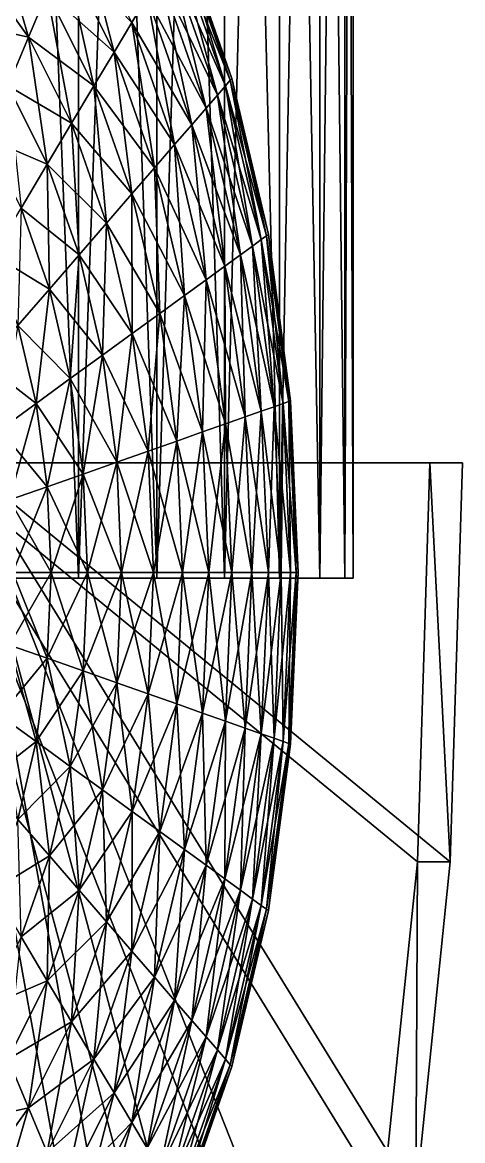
# Model space of a CAD drawing. Header units: metres. Extents: x -1.48 to 1.48, y -3.04 to 2.
# Drawn here: x 1.219 to 1.46, y -0.735 to -0.124 of the extents above; entities that cross this region are included whole.
import ezdxf

# ---------------------------------------------------------------- set-up
doc = ezdxf.new("R2010")
doc.units = ezdxf.units.M

msp = doc.modelspace()

# ---------------------------------------------------------------- linework, layer by layer
at = {"layer": 'Cylinder 2'}
for points in [[(1.20261, -0.428, 0.00091), (1.2026, 0.772, 0.00091), (1.25, 0.772, -0.02119)], [(1.25, -0.428, -0.54081), (1.20261, 0.772, -0.56291), (1.20261, -0.428, -0.56291)], [(1.25, -0.428, -0.54081), (1.25, 0.772, -0.54081), (1.20261, 0.772, -0.56291)], [(1.20261, -0.428, 0.00091), (1.25, 0.772, -0.02119), (1.25, -0.428, -0.02119)], [(1.29284, -0.428, -0.51081), (1.25, 0.772, -0.54081), (1.25, -0.428, -0.54081)], [(1.29284, -0.428, -0.51081), (1.29284, 0.772, -0.51081), (1.25, 0.772, -0.54081)], [(1.25, -0.428, -0.02119), (1.29283, 0.772, -0.05119), (1.29284, -0.428, -0.05119)], [(1.25, -0.428, -0.02119), (1.25, 0.772, -0.02119), (1.29283, 0.772, -0.05119)], [(1.29284, -0.428, -0.05119), (1.29283, 0.772, -0.05119), (1.32981, 0.772, -0.08816)], [(1.32981, -0.428, -0.47384), (1.29284, 0.772, -0.51081), (1.29284, -0.428, -0.51081)], [(1.32981, -0.428, -0.47384), (1.32981, 0.772, -0.47384), (1.29284, 0.772, -0.51081)], [(1.29284, -0.428, -0.05119), (1.32981, 0.772, -0.08816), (1.32981, -0.428, -0.08816)], [(1.35981, -0.428, -0.431), (1.32981, 0.772, -0.47384), (1.32981, -0.428, -0.47384)], [(1.35981, -0.428, -0.431), (1.35981, 0.772, -0.431), (1.32981, 0.772, -0.47384)], [(1.32981, -0.428, -0.08816), (1.35981, 0.772, -0.131), (1.35981, -0.428, -0.131)], [(1.32981, -0.428, -0.08816), (1.32981, 0.772, -0.08816), (1.35981, 0.772, -0.131)], [(1.38191, -0.428, -0.38361), (1.35981, 0.772, -0.431), (1.35981, -0.428, -0.431)], [(1.38191, -0.428, -0.38361), (1.38191, 0.772, -0.38361), (1.35981, 0.772, -0.431)], [(1.35981, -0.428, -0.131), (1.38191, 0.772, -0.17839), (1.38191, -0.428, -0.17839)], [(1.35981, -0.428, -0.131), (1.35981, 0.772, -0.131), (1.38191, 0.772, -0.17839)], [(1.39544, -0.428, -0.33309), (1.38191, 0.772, -0.38361), (1.38191, -0.428, -0.38361)], [(1.39544, -0.428, -0.33309), (1.39544, 0.772, -0.33309), (1.38191, 0.772, -0.38361)], [(1.38191, -0.428, -0.17839), (1.39544, 0.772, -0.22891), (1.39544, -0.428, -0.22891)], [(1.38191, -0.428, -0.17839), (1.38191, 0.772, -0.17839), (1.39544, 0.772, -0.22891)], [(1.4, -0.428, -0.281), (1.39544, 0.772, -0.33309), (1.39544, -0.428, -0.33309)], [(1.4, -0.428, -0.281), (1.4, 0.772, -0.281), (1.39544, 0.772, -0.33309)], [(1.39544, -0.428, -0.22891), (1.4, 0.772, -0.281), (1.4, -0.428, -0.281)], [(1.39544, -0.428, -0.22891), (1.39544, 0.772, -0.22891), (1.4, 0.772, -0.281)], [(1.1, -0.428, -0.281), (1.25, -0.428, -0.54081), (1.20261, -0.428, -0.56291)], [(1.1, -0.428, -0.281), (1.25, -0.428, -0.54081), (1.1, -0.428, -0.281)], [(1.1, -0.428, -0.281), (1.29284, -0.428, -0.51081), (1.25, -0.428, -0.54081)], [(1.1, -0.428, -0.281), (1.29284, -0.428, -0.51081), (1.1, -0.428, -0.281)], [(1.1, -0.428, -0.281), (1.32981, -0.428, -0.47384), (1.29284, -0.428, -0.51081)], [(1.1, -0.428, -0.281), (1.32981, -0.428, -0.47384), (1.1, -0.428, -0.281)], [(1.1, -0.428, -0.281), (1.35981, -0.428, -0.431), (1.32981, -0.428, -0.47384)], [(1.1, -0.428, -0.281), (1.35981, -0.428, -0.431), (1.1, -0.428, -0.281)], [(1.1, -0.428, -0.281), (1.38191, -0.428, -0.38361), (1.35981, -0.428, -0.431)], [(1.1, -0.428, -0.281), (1.38191, -0.428, -0.38361), (1.1, -0.428, -0.281)], [(1.1, -0.428, -0.281), (1.39544, -0.428, -0.33309), (1.38191, -0.428, -0.38361)], [(1.1, -0.428, -0.281), (1.39544, -0.428, -0.33309), (1.1, -0.428, -0.281)], [(1.1, -0.428, -0.281), (1.4, -0.428, -0.281), (1.39544, -0.428, -0.33309)], [(1.1, -0.428, -0.281), (1.4, -0.428, -0.281), (1.1, -0.428, -0.281)], [(1.1, -0.428, -0.281), (1.39544, -0.428, -0.22891), (1.4, -0.428, -0.281)], [(1.1, -0.428, -0.281), (1.39544, -0.428, -0.22891), (1.1, -0.428, -0.281)], [(1.1, -0.428, -0.281), (1.38191, -0.428, -0.17839), (1.39544, -0.428, -0.22891)], [(1.1, -0.428, -0.281), (1.38191, -0.428, -0.17839), (1.1, -0.428, -0.281)], [(1.1, -0.428, -0.281), (1.35981, -0.428, -0.131), (1.38191, -0.428, -0.17839)], [(1.1, -0.428, -0.281), (1.35981, -0.428, -0.131), (1.1, -0.428, -0.281)], [(1.1, -0.428, -0.281), (1.32981, -0.428, -0.08816), (1.35981, -0.428, -0.131)], [(1.1, -0.428, -0.281), (1.32981, -0.428, -0.08816), (1.1, -0.428, -0.281)], [(1.1, -0.428, -0.281), (1.29284, -0.428, -0.05119), (1.32981, -0.428, -0.08816)], [(1.1, -0.428, -0.281), (1.29284, -0.428, -0.05119), (1.1, -0.428, -0.281)], [(1.1, -0.428, -0.281), (1.25, -0.428, -0.02119), (1.29284, -0.428, -0.05119)], [(1.1, -0.428, -0.281), (1.25, -0.428, -0.02119), (1.1, -0.428, -0.281)], [(1.1, -0.428, -0.281), (1.20261, -0.428, 0.00091), (1.25, -0.428, -0.02119)], [(1.25, -0.428, -0.54081), (1.20261, -0.428, -0.56291), (1.20261, -0.428, -0.56291)], [(1.25, -0.428, -0.54081), (1.25, -0.428, -0.54081), (1.20261, -0.428, -0.56291)], [(1.20261, -0.428, 0.00091), (1.25, -0.428, -0.02119), (1.25, -0.428, -0.02119)], [(1.20261, -0.428, 0.00091), (1.20261, -0.428, 0.00091), (1.25, -0.428, -0.02119)], [(1.29284, -0.428, -0.51081), (1.25, -0.428, -0.54081), (1.25, -0.428, -0.54081)], [(1.29284, -0.428, -0.51081), (1.29284, -0.428, -0.51081), (1.25, -0.428, -0.54081)], [(1.25, -0.428, -0.02119), (1.29284, -0.428, -0.05119), (1.29284, -0.428, -0.05119)], [(1.25, -0.428, -0.02119), (1.25, -0.428, -0.02119), (1.29284, -0.428, -0.05119)], [(1.32981, -0.428, -0.47384), (1.29284, -0.428, -0.51081), (1.29284, -0.428, -0.51081)], [(1.32981, -0.428, -0.47384), (1.32981, -0.428, -0.47384), (1.29284, -0.428, -0.51081)], [(1.29284, -0.428, -0.05119), (1.32981, -0.428, -0.08816), (1.32981, -0.428, -0.08816)], [(1.29284, -0.428, -0.05119), (1.29284, -0.428, -0.05119), (1.32981, -0.428, -0.08816)], [(1.35981, -0.428, -0.431), (1.32981, -0.428, -0.47384), (1.32981, -0.428, -0.47384)], [(1.35981, -0.428, -0.431), (1.35981, -0.428, -0.431), (1.32981, -0.428, -0.47384)], [(1.32981, -0.428, -0.08816), (1.35981, -0.428, -0.131), (1.35981, -0.428, -0.131)], [(1.32981, -0.428, -0.08816), (1.32981, -0.428, -0.08816), (1.35981, -0.428, -0.131)], [(1.38191, -0.428, -0.38361), (1.35981, -0.428, -0.431), (1.35981, -0.428, -0.431)], [(1.38191, -0.428, -0.38361), (1.38191, -0.428, -0.38361), (1.35981, -0.428, -0.431)], [(1.35981, -0.428, -0.131), (1.38191, -0.428, -0.17839), (1.38191, -0.428, -0.17839)], [(1.35981, -0.428, -0.131), (1.35981, -0.428, -0.131), (1.38191, -0.428, -0.17839)], [(1.39544, -0.428, -0.33309), (1.38191, -0.428, -0.38361), (1.38191, -0.428, -0.38361)], [(1.39544, -0.428, -0.33309), (1.39544, -0.428, -0.33309), (1.38191, -0.428, -0.38361)], [(1.38191, -0.428, -0.17839), (1.39544, -0.428, -0.22891), (1.39544, -0.428, -0.22891)], [(1.38191, -0.428, -0.17839), (1.38191, -0.428, -0.17839), (1.39544, -0.428, -0.22891)], [(1.4, -0.428, -0.281), (1.39544, -0.428, -0.33309), (1.39544, -0.428, -0.33309)], [(1.4, -0.428, -0.281), (1.4, -0.428, -0.281), (1.39544, -0.428, -0.33309)], [(1.39544, -0.428, -0.22891), (1.4, -0.428, -0.281), (1.4, -0.428, -0.281)], [(1.39544, -0.428, -0.22891), (1.39544, -0.428, -0.22891), (1.4, -0.428, -0.281)]]:
    msp.add_3dface(points, dxfattribs=at)
at = {"layer": 'Prism 20'}
for points in [[(1.45987, -0.365, -0.09431), (1.16907, -0.365, -0.22063), (1.18707, -0.365, -0.25181)], [(1.45987, -0.365, -0.09431), (1.44187, -0.365, -0.06313), (1.16907, -0.365, -0.22063)], [(1.41629, -0.76648, -0.07789), (1.38752, -0.91845, -0.09451), (1.16907, -0.365, -0.22063)], [(1.35093, -1.04187, -0.11563), (1.16907, -0.365, -0.22063), (1.38752, -0.91845, -0.09451)], [(1.44187, -0.365, -0.06313), (1.43512, -0.583, -0.06702), (1.16907, -0.365, -0.22063)], [(1.41629, -0.76648, -0.07789), (1.16907, -0.365, -0.22063), (1.43512, -0.583, -0.06702)], [(1.16907, -0.365, -0.22063), (1.35093, -1.04187, -0.11563), (1.30866, -1.13975, -0.14003)], [(1.16907, -1.31, -0.22063), (1.16907, -0.365, -0.22063), (1.30866, -1.13975, -0.14003)], [(1.18707, -0.365, -0.25181), (1.32666, -1.13975, -0.17121), (1.36893, -1.04187, -0.14681)], [(1.18707, -0.365, -0.25181), (1.18707, -1.31, -0.25181), (1.32666, -1.13975, -0.17121)], [(1.43429, -0.76648, -0.10907), (1.18707, -0.365, -0.25181), (1.40552, -0.91845, -0.12568)], [(1.36893, -1.04187, -0.14681), (1.40552, -0.91845, -0.12568), (1.18707, -0.365, -0.25181)], [(1.43429, -0.76648, -0.10907), (1.45312, -0.583, -0.0982), (1.18707, -0.365, -0.25181)], [(1.45987, -0.365, -0.09431), (1.18707, -0.365, -0.25181), (1.45312, -0.583, -0.0982)], [(1.45312, -0.583, -0.0982), (1.43512, -0.583, -0.06702), (1.44187, -0.365, -0.06313)], [(1.45312, -0.583, -0.0982), (1.44187, -0.365, -0.06313), (1.45987, -0.365, -0.09431)], [(1.43429, -0.76648, -0.10907), (1.41629, -0.76648, -0.07789), (1.43512, -0.583, -0.06702)], [(1.43429, -0.76648, -0.10907), (1.43512, -0.583, -0.06702), (1.45312, -0.583, -0.0982)]]:
    msp.add_3dface(points, dxfattribs=at)
at = {"layer": 'Sphere 1'}
for points in [[(1.20342, -0.06676, -0.45455), (1.19546, -0.09432, -0.47192), (1.22272, -0.13249, -0.47192)], [(1.20342, -0.06676, -0.45455), (1.22272, -0.13249, -0.47192), (1.23295, -0.10811, -0.45455)], [(1.2503, -0.06676, -0.416), (1.24217, -0.08615, -0.43587), (1.26943, -0.14067, -0.43587)], [(1.2503, -0.06676, -0.416), (1.26943, -0.14067, -0.43587), (1.27912, -0.1244, -0.416)], [(1.30369, -0.08317, -0.23412), (1.30604, -0.07921, -0.25747), (1.33294, -0.15603, -0.25747)], [(1.30604, -0.07921, -0.30453), (1.30369, -0.08317, -0.32789), (1.33027, -0.1591, -0.32789)], [(1.30604, -0.07921, -0.25747), (1.30683, -0.07789, -0.281), (1.33383, -0.155, -0.281)], [(1.30683, -0.07789, -0.281), (1.30604, -0.07921, -0.30453), (1.33294, -0.15603, -0.30453)], [(1.30604, -0.07921, -0.25747), (1.33383, -0.155, -0.281), (1.33294, -0.15603, -0.25747)], [(1.30604, -0.07921, -0.30453), (1.33027, -0.1591, -0.32789), (1.33294, -0.15603, -0.30453)], [(1.30683, -0.07789, -0.281), (1.33294, -0.15603, -0.30453), (1.33383, -0.155, -0.281)], [(1.29978, -0.08972, -0.21112), (1.30369, -0.08317, -0.23412), (1.33027, -0.1591, -0.23412)], [(1.30369, -0.08317, -0.32789), (1.29978, -0.08972, -0.35088), (1.32586, -0.1642, -0.35088)], [(1.30369, -0.08317, -0.23412), (1.33294, -0.15603, -0.25747), (1.33027, -0.1591, -0.23412)], [(1.30369, -0.08317, -0.32789), (1.32586, -0.1642, -0.35088), (1.33027, -0.1591, -0.32789)], [(1.23295, -0.10811, -0.10745), (1.24217, -0.08615, -0.12613), (1.26943, -0.14067, -0.12613)], [(1.24217, -0.08615, -0.43587), (1.23295, -0.10811, -0.45455), (1.25844, -0.1591, -0.45455)], [(1.24217, -0.08615, -0.12613), (1.27912, -0.1244, -0.146), (1.26943, -0.14067, -0.12613)], [(1.24217, -0.08615, -0.43587), (1.25844, -0.1591, -0.45455), (1.26943, -0.14067, -0.43587)], [(1.29436, -0.09883, -0.18865), (1.29978, -0.08972, -0.21112), (1.32586, -0.1642, -0.21112)], [(1.29978, -0.08972, -0.35088), (1.29436, -0.09883, -0.37335), (1.31972, -0.17128, -0.37335)], [(1.29978, -0.08972, -0.21112), (1.33027, -0.1591, -0.23412), (1.32586, -0.1642, -0.21112)], [(1.29978, -0.08972, -0.35088), (1.31972, -0.17128, -0.37335), (1.32586, -0.1642, -0.35088)], [(1.18678, -0.1244, -0.07417), (1.19546, -0.09432, -0.09008), (1.22272, -0.13249, -0.09008)], [(1.19546, -0.09432, -0.09008), (1.23295, -0.10811, -0.10745), (1.22272, -0.13249, -0.09008)], [(1.19546, -0.09432, -0.47192), (1.21156, -0.1591, -0.48783), (1.22272, -0.13249, -0.47192)], [(1.28745, -0.11041, -0.16689), (1.29436, -0.09883, -0.18865), (1.31972, -0.17128, -0.18865)], [(1.29436, -0.09883, -0.37335), (1.28745, -0.11041, -0.39511), (1.31192, -0.1803, -0.39511)], [(1.29436, -0.09883, -0.18865), (1.32586, -0.1642, -0.21112), (1.31972, -0.17128, -0.18865)], [(1.29436, -0.09883, -0.37335), (1.31192, -0.1803, -0.39511), (1.31972, -0.17128, -0.37335)], [(1.22272, -0.13249, -0.09008), (1.23295, -0.10811, -0.10745), (1.25844, -0.1591, -0.10745)], [(1.23295, -0.10811, -0.45455), (1.22272, -0.13249, -0.47192), (1.24625, -0.17956, -0.47192)], [(1.23295, -0.10811, -0.10745), (1.26943, -0.14067, -0.12613), (1.25844, -0.1591, -0.10745)], [(1.23295, -0.10811, -0.45455), (1.24625, -0.17956, -0.47192), (1.25844, -0.1591, -0.45455)], [(1.27912, -0.1244, -0.146), (1.28745, -0.11041, -0.16689), (1.31192, -0.1803, -0.16689)], [(1.28745, -0.11041, -0.39511), (1.27912, -0.1244, -0.416), (1.3025, -0.19117, -0.416)], [(1.28745, -0.11041, -0.16689), (1.31972, -0.17128, -0.18865), (1.31192, -0.1803, -0.16689)], [(1.28745, -0.11041, -0.39511), (1.3025, -0.19117, -0.416), (1.31192, -0.1803, -0.39511)], [(1.18678, -0.1244, -0.07417), (1.22272, -0.13249, -0.09008), (1.21156, -0.1591, -0.07417)], [(1.26943, -0.14067, -0.12613), (1.27912, -0.1244, -0.146), (1.3025, -0.19117, -0.146)], [(1.27912, -0.1244, -0.416), (1.26943, -0.14067, -0.43587), (1.29154, -0.20383, -0.43587)], [(1.27912, -0.1244, -0.146), (1.31192, -0.1803, -0.16689), (1.3025, -0.19117, -0.146)], [(1.27912, -0.1244, -0.416), (1.29154, -0.20383, -0.43587), (1.3025, -0.19117, -0.416)], [(1.21156, -0.1591, -0.07417), (1.22272, -0.13249, -0.09008), (1.24625, -0.17956, -0.09008)], [(1.22272, -0.13249, -0.47192), (1.21156, -0.1591, -0.48783), (1.23295, -0.20188, -0.48783)], [(1.22272, -0.13249, -0.09008), (1.25844, -0.1591, -0.10745), (1.24625, -0.17956, -0.09008)], [(1.22272, -0.13249, -0.47192), (1.23295, -0.20188, -0.48783), (1.24625, -0.17956, -0.47192)], [(1.25844, -0.1591, -0.10745), (1.26943, -0.14067, -0.12613), (1.29154, -0.20383, -0.12613)], [(1.26943, -0.14067, -0.43587), (1.25844, -0.1591, -0.45455), (1.27912, -0.21817, -0.45455)], [(1.26943, -0.14067, -0.12613), (1.3025, -0.19117, -0.146), (1.29154, -0.20383, -0.12613)], [(1.26943, -0.14067, -0.43587), (1.27912, -0.21817, -0.45455), (1.29154, -0.20383, -0.43587)], [(1.33027, -0.1591, -0.23412), (1.33294, -0.15603, -0.25747), (1.35275, -0.24101, -0.25747)], [(1.33294, -0.15603, -0.30453), (1.33027, -0.1591, -0.32789), (1.34986, -0.24311, -0.32789)], [(1.33294, -0.15603, -0.25747), (1.33383, -0.155, -0.281), (1.35372, -0.24031, -0.281)], [(1.33383, -0.155, -0.281), (1.33294, -0.15603, -0.30453), (1.35275, -0.24101, -0.30453)], [(1.33294, -0.15603, -0.25747), (1.35372, -0.24031, -0.281), (1.35275, -0.24101, -0.25747)], [(1.33294, -0.15603, -0.30453), (1.34986, -0.24311, -0.32789), (1.35275, -0.24101, -0.30453)], [(1.33383, -0.155, -0.281), (1.35275, -0.24101, -0.30453), (1.35372, -0.24031, -0.281)], [(1.19955, -0.18773, -0.05983), (1.21156, -0.1591, -0.07417), (1.23295, -0.20188, -0.07417)], [(1.21156, -0.1591, -0.07417), (1.24625, -0.17956, -0.09008), (1.23295, -0.20188, -0.07417)], [(1.21156, -0.1591, -0.48783), (1.21863, -0.22591, -0.50217), (1.23295, -0.20188, -0.48783)], [(1.24625, -0.17956, -0.09008), (1.25844, -0.1591, -0.10745), (1.27912, -0.21817, -0.10745)], [(1.25844, -0.1591, -0.45455), (1.24625, -0.17956, -0.47192), (1.26534, -0.23408, -0.47192)], [(1.25844, -0.1591, -0.10745), (1.29154, -0.20383, -0.12613), (1.27912, -0.21817, -0.10745)], [(1.25844, -0.1591, -0.45455), (1.26534, -0.23408, -0.47192), (1.27912, -0.21817, -0.45455)], [(1.31972, -0.17128, -0.18865), (1.32586, -0.1642, -0.21112), (1.34507, -0.2466, -0.21112)], [(1.32586, -0.1642, -0.35088), (1.31972, -0.17128, -0.37335), (1.33842, -0.25145, -0.37335)], [(1.32586, -0.1642, -0.21112), (1.33027, -0.1591, -0.23412), (1.34986, -0.24311, -0.23412)], [(1.33027, -0.1591, -0.32789), (1.32586, -0.1642, -0.35088), (1.34507, -0.2466, -0.35088)], [(1.32586, -0.1642, -0.21112), (1.34986, -0.24311, -0.23412), (1.34507, -0.2466, -0.21112)], [(1.32586, -0.1642, -0.35088), (1.33842, -0.25145, -0.37335), (1.34507, -0.2466, -0.35088)], [(1.33027, -0.1591, -0.23412), (1.35275, -0.24101, -0.25747), (1.34986, -0.24311, -0.23412)], [(1.33027, -0.1591, -0.32789), (1.34507, -0.2466, -0.35088), (1.34986, -0.24311, -0.32789)], [(1.31192, -0.1803, -0.16689), (1.31972, -0.17128, -0.18865), (1.33842, -0.25145, -0.18865)], [(1.31972, -0.17128, -0.37335), (1.31192, -0.1803, -0.39511), (1.32995, -0.25761, -0.39511)], [(1.31972, -0.17128, -0.18865), (1.34507, -0.2466, -0.21112), (1.33842, -0.25145, -0.18865)], [(1.31972, -0.17128, -0.37335), (1.32995, -0.25761, -0.39511), (1.33842, -0.25145, -0.37335)], [(1.23295, -0.20188, -0.07417), (1.24625, -0.17956, -0.09008), (1.26534, -0.23408, -0.09008)], [(1.24625, -0.17956, -0.47192), (1.23295, -0.20188, -0.48783), (1.2503, -0.25145, -0.48783)], [(1.24625, -0.17956, -0.09008), (1.27912, -0.21817, -0.10745), (1.26534, -0.23408, -0.09008)], [(1.24625, -0.17956, -0.47192), (1.2503, -0.25145, -0.48783), (1.26534, -0.23408, -0.47192)], [(1.3025, -0.19117, -0.146), (1.31192, -0.1803, -0.16689), (1.32995, -0.25761, -0.16689)], [(1.31192, -0.1803, -0.39511), (1.3025, -0.19117, -0.416), (1.31972, -0.26505, -0.416)], [(1.31192, -0.1803, -0.16689), (1.33842, -0.25145, -0.18865), (1.32995, -0.25761, -0.16689)], [(1.31192, -0.1803, -0.39511), (1.31972, -0.26505, -0.416), (1.32995, -0.25761, -0.39511)], [(1.19955, -0.18773, -0.05983), (1.23295, -0.20188, -0.07417), (1.21863, -0.22591, -0.05983)], [(1.29154, -0.20383, -0.12613), (1.3025, -0.19117, -0.146), (1.31972, -0.26505, -0.146)], [(1.3025, -0.19117, -0.416), (1.29154, -0.20383, -0.43587), (1.30783, -0.27371, -0.43587)], [(1.3025, -0.19117, -0.146), (1.32995, -0.25761, -0.16689), (1.31972, -0.26505, -0.146)], [(1.3025, -0.19117, -0.416), (1.30783, -0.27371, -0.43587), (1.31972, -0.26505, -0.416)], [(1.21863, -0.22591, -0.05983), (1.23295, -0.20188, -0.07417), (1.2503, -0.25145, -0.07417)], [(1.23295, -0.20188, -0.48783), (1.21863, -0.22591, -0.50217), (1.23412, -0.27013, -0.50217)], [(1.23295, -0.20188, -0.07417), (1.26534, -0.23408, -0.09008), (1.2503, -0.25145, -0.07417)], [(1.23295, -0.20188, -0.48783), (1.23412, -0.27013, -0.50217), (1.2503, -0.25145, -0.48783)], [(1.27912, -0.21817, -0.10745), (1.29154, -0.20383, -0.12613), (1.30783, -0.27371, -0.12613)], [(1.29154, -0.20383, -0.43587), (1.27912, -0.21817, -0.45455), (1.29436, -0.28352, -0.45455)], [(1.29154, -0.20383, -0.12613), (1.31972, -0.26505, -0.146), (1.30783, -0.27371, -0.12613)], [(1.29154, -0.20383, -0.43587), (1.29436, -0.28352, -0.45455), (1.30783, -0.27371, -0.43587)], [(1.26534, -0.23408, -0.09008), (1.27912, -0.21817, -0.10745), (1.29436, -0.28352, -0.10745)], [(1.27912, -0.21817, -0.45455), (1.26534, -0.23408, -0.47192), (1.2794, -0.2944, -0.47192)], [(1.27912, -0.21817, -0.10745), (1.30783, -0.27371, -0.12613), (1.29436, -0.28352, -0.10745)], [(1.27912, -0.21817, -0.45455), (1.2794, -0.2944, -0.47192), (1.29436, -0.28352, -0.45455)], [(1.20342, -0.25145, -0.04717), (1.21863, -0.22591, -0.05983), (1.23412, -0.27013, -0.05983)], [(1.21863, -0.22591, -0.50217), (1.21691, -0.29, -0.51483), (1.23412, -0.27013, -0.50217)], [(1.21863, -0.22591, -0.05983), (1.2503, -0.25145, -0.07417), (1.23412, -0.27013, -0.05983)], [(1.2503, -0.25145, -0.07417), (1.26534, -0.23408, -0.09008), (1.2794, -0.2944, -0.09008)], [(1.26534, -0.23408, -0.47192), (1.2503, -0.25145, -0.48783), (1.26309, -0.30628, -0.48783)], [(1.26534, -0.23408, -0.47192), (1.26309, -0.30628, -0.48783), (1.2794, -0.2944, -0.47192)], [(1.26534, -0.23408, -0.09008), (1.29436, -0.28352, -0.10745), (1.2794, -0.2944, -0.09008)], [(1.34507, -0.2466, -0.21112), (1.34986, -0.24311, -0.23412), (1.36186, -0.33265, -0.23412)], [(1.34986, -0.24311, -0.32789), (1.34507, -0.2466, -0.35088), (1.35684, -0.33442, -0.35088)], [(1.34986, -0.24311, -0.23412), (1.35275, -0.24101, -0.25747), (1.36489, -0.33159, -0.25747)], [(1.35275, -0.24101, -0.30453), (1.34986, -0.24311, -0.32789), (1.36186, -0.33265, -0.32789)], [(1.34986, -0.24311, -0.23412), (1.36489, -0.33159, -0.25747), (1.36186, -0.33265, -0.23412)], [(1.34986, -0.24311, -0.32789), (1.35684, -0.33442, -0.35088), (1.36186, -0.33265, -0.32789)], [(1.35275, -0.24101, -0.25747), (1.35372, -0.24031, -0.281), (1.3659, -0.33123, -0.281)], [(1.35372, -0.24031, -0.281), (1.35275, -0.24101, -0.30453), (1.36489, -0.33159, -0.30453)], [(1.35275, -0.24101, -0.25747), (1.3659, -0.33123, -0.281), (1.36489, -0.33159, -0.25747)], [(1.35275, -0.24101, -0.30453), (1.36186, -0.33265, -0.32789), (1.36489, -0.33159, -0.30453)], [(1.35372, -0.24031, -0.281), (1.36489, -0.33159, -0.30453), (1.3659, -0.33123, -0.281)], [(1.33842, -0.25145, -0.18865), (1.34507, -0.2466, -0.21112), (1.35684, -0.33442, -0.21112)], [(1.34507, -0.2466, -0.35088), (1.33842, -0.25145, -0.37335), (1.34986, -0.33688, -0.37335)], [(1.34507, -0.2466, -0.21112), (1.36186, -0.33265, -0.23412), (1.35684, -0.33442, -0.21112)], [(1.34507, -0.2466, -0.35088), (1.34986, -0.33688, -0.37335), (1.35684, -0.33442, -0.35088)], [(1.20342, -0.25145, -0.04717), (1.23412, -0.27013, -0.05983), (1.21691, -0.29, -0.04717)], [(1.23412, -0.27013, -0.05983), (1.2503, -0.25145, -0.07417), (1.26309, -0.30628, -0.07417)], [(1.2503, -0.25145, -0.48783), (1.23412, -0.27013, -0.50217), (1.24553, -0.31906, -0.50217)], [(1.2503, -0.25145, -0.48783), (1.24553, -0.31906, -0.50217), (1.26309, -0.30628, -0.48783)], [(1.2503, -0.25145, -0.07417), (1.2794, -0.2944, -0.09008), (1.26309, -0.30628, -0.07417)], [(1.32995, -0.25761, -0.16689), (1.33842, -0.25145, -0.18865), (1.34986, -0.33688, -0.18865)], [(1.33842, -0.25145, -0.37335), (1.32995, -0.25761, -0.39511), (1.34098, -0.34001, -0.39511)], [(1.33842, -0.25145, -0.18865), (1.35684, -0.33442, -0.21112), (1.34986, -0.33688, -0.18865)], [(1.33842, -0.25145, -0.37335), (1.34098, -0.34001, -0.39511), (1.34986, -0.33688, -0.37335)], [(1.31972, -0.26505, -0.146), (1.32995, -0.25761, -0.16689), (1.34099, -0.34001, -0.16689)], [(1.32995, -0.25761, -0.39511), (1.31972, -0.26505, -0.416), (1.33027, -0.34379, -0.416)], [(1.32995, -0.25761, -0.16689), (1.34986, -0.33688, -0.18865), (1.34099, -0.34001, -0.16689)], [(1.32995, -0.25761, -0.39511), (1.33027, -0.34379, -0.416), (1.34098, -0.34001, -0.39511)], [(1.30783, -0.27371, -0.12613), (1.31972, -0.26505, -0.146), (1.33027, -0.34379, -0.146)], [(1.31972, -0.26505, -0.416), (1.30783, -0.27371, -0.43587), (1.31781, -0.34819, -0.43587)], [(1.31972, -0.26505, -0.416), (1.31781, -0.34819, -0.43587), (1.33027, -0.34379, -0.416)], [(1.31972, -0.26505, -0.146), (1.34099, -0.34001, -0.16689), (1.33027, -0.34379, -0.146)], [(1.21691, -0.29, -0.04717), (1.23412, -0.27013, -0.05983), (1.24553, -0.31906, -0.05983)], [(1.23412, -0.27013, -0.50217), (1.21691, -0.29, -0.51483), (1.22686, -0.33265, -0.51483)], [(1.23412, -0.27013, -0.50217), (1.22686, -0.33265, -0.51483), (1.24553, -0.31906, -0.50217)], [(1.23412, -0.27013, -0.05983), (1.26309, -0.30628, -0.07417), (1.24553, -0.31906, -0.05983)], [(1.29436, -0.28352, -0.10745), (1.30783, -0.27371, -0.12613), (1.31781, -0.34819, -0.12613)], [(1.30783, -0.27371, -0.43587), (1.29436, -0.28352, -0.45455), (1.30369, -0.35317, -0.45455)], [(1.30783, -0.27371, -0.43587), (1.30369, -0.35317, -0.45455), (1.31781, -0.34819, -0.43587)], [(1.30783, -0.27371, -0.12613), (1.33027, -0.34379, -0.146), (1.31781, -0.34819, -0.12613)], [(1.2794, -0.2944, -0.09008), (1.29436, -0.28352, -0.10745), (1.30369, -0.35317, -0.10745)], [(1.29436, -0.28352, -0.45455), (1.2794, -0.2944, -0.47192), (1.28802, -0.35869, -0.47192)], [(1.29436, -0.28352, -0.45455), (1.28802, -0.35869, -0.47192), (1.30369, -0.35317, -0.45455)], [(1.29436, -0.28352, -0.10745), (1.31781, -0.34819, -0.12613), (1.30369, -0.35317, -0.10745)], [(1.19882, -0.31089, -0.0363), (1.21691, -0.29, -0.04717), (1.22686, -0.33265, -0.04717)], [(1.21691, -0.29, -0.51483), (1.20722, -0.34695, -0.5257), (1.22686, -0.33265, -0.51483)], [(1.21691, -0.29, -0.04717), (1.24553, -0.31906, -0.05983), (1.22686, -0.33265, -0.04717)], [(1.26309, -0.30628, -0.07417), (1.2794, -0.2944, -0.09008), (1.28802, -0.35869, -0.09008)], [(1.2794, -0.2944, -0.47192), (1.26309, -0.30628, -0.48783), (1.27092, -0.36472, -0.48783)], [(1.2794, -0.2944, -0.47192), (1.27092, -0.36472, -0.48783), (1.28802, -0.35869, -0.47192)], [(1.2794, -0.2944, -0.09008), (1.30369, -0.35317, -0.10745), (1.28802, -0.35869, -0.09008)], [(1.19882, -0.31089, -0.0363), (1.22686, -0.33265, -0.04717), (1.20723, -0.34695, -0.0363)], [(1.24553, -0.31906, -0.05983), (1.26309, -0.30628, -0.07417), (1.27092, -0.36472, -0.07417)], [(1.26309, -0.30628, -0.48783), (1.24553, -0.31906, -0.50217), (1.25251, -0.37121, -0.50217)], [(1.26309, -0.30628, -0.48783), (1.25251, -0.37121, -0.50217), (1.27092, -0.36472, -0.48783)], [(1.26309, -0.30628, -0.07417), (1.28802, -0.35869, -0.09008), (1.27092, -0.36472, -0.07417)], [(1.22686, -0.33265, -0.04717), (1.24553, -0.31906, -0.05983), (1.25251, -0.37121, -0.05983)], [(1.24553, -0.31906, -0.50217), (1.22686, -0.33265, -0.51483), (1.23295, -0.37811, -0.51483)], [(1.24553, -0.31906, -0.50217), (1.23295, -0.37811, -0.51483), (1.25251, -0.37121, -0.50217)], [(1.24553, -0.31906, -0.05983), (1.27092, -0.36472, -0.07417), (1.25251, -0.37121, -0.05983)], [(1.22686, -0.33265, -0.51483), (1.20722, -0.34695, -0.5257), (1.21237, -0.38537, -0.5257)], [(1.20723, -0.34695, -0.0363), (1.22686, -0.33265, -0.04717), (1.23295, -0.37811, -0.04717)], [(1.22686, -0.33265, -0.51483), (1.21237, -0.38537, -0.5257), (1.23295, -0.37811, -0.51483)], [(1.22686, -0.33265, -0.04717), (1.25251, -0.37121, -0.05983), (1.23295, -0.37811, -0.04717)], [(1.34986, -0.33688, -0.18865), (1.35684, -0.33442, -0.21112), (1.3608, -0.425, -0.21112)], [(1.35684, -0.33442, -0.35088), (1.34986, -0.33688, -0.37335), (1.35372, -0.425, -0.37335)], [(1.35684, -0.33442, -0.35088), (1.35372, -0.425, -0.37335), (1.3608, -0.425, -0.35088)], [(1.35684, -0.33442, -0.21112), (1.36186, -0.33265, -0.23412), (1.3659, -0.425, -0.23412)], [(1.36186, -0.33265, -0.32789), (1.35684, -0.33442, -0.35088), (1.3608, -0.425, -0.35088)], [(1.35684, -0.33442, -0.21112), (1.3659, -0.425, -0.23412), (1.3608, -0.425, -0.21112)], [(1.36186, -0.33265, -0.32789), (1.3608, -0.425, -0.35088), (1.3659, -0.425, -0.32789)], [(1.36186, -0.33265, -0.23412), (1.36489, -0.33159, -0.25747), (1.36897, -0.425, -0.25747)], [(1.36489, -0.33159, -0.30453), (1.36186, -0.33265, -0.32789), (1.3659, -0.425, -0.32789)], [(1.36186, -0.33265, -0.23412), (1.36897, -0.425, -0.25747), (1.3659, -0.425, -0.23412)], [(1.36489, -0.33159, -0.25747), (1.3659, -0.33123, -0.281), (1.37, -0.425, -0.281)], [(1.3659, -0.33123, -0.281), (1.36489, -0.33159, -0.30453), (1.36897, -0.425, -0.30453)], [(1.36489, -0.33159, -0.25747), (1.37, -0.425, -0.281), (1.36897, -0.425, -0.25747)], [(1.36489, -0.33159, -0.30453), (1.3659, -0.425, -0.32789), (1.36897, -0.425, -0.30453)], [(1.3659, -0.33123, -0.281), (1.36897, -0.425, -0.30453), (1.37, -0.425, -0.281)], [(1.33027, -0.34379, -0.146), (1.34099, -0.34001, -0.16689), (1.3447, -0.425, -0.16689)], [(1.34098, -0.34001, -0.39511), (1.33027, -0.34379, -0.416), (1.33383, -0.425, -0.416)], [(1.34098, -0.34001, -0.39511), (1.33383, -0.425, -0.416), (1.3447, -0.425, -0.39511)], [(1.34986, -0.33688, -0.37335), (1.34098, -0.34001, -0.39511), (1.3447, -0.425, -0.39511)], [(1.34099, -0.34001, -0.16689), (1.34986, -0.33688, -0.18865), (1.35372, -0.425, -0.18865)], [(1.34099, -0.34001, -0.16689), (1.35372, -0.425, -0.18865), (1.3447, -0.425, -0.16689)], [(1.34986, -0.33688, -0.37335), (1.3447, -0.425, -0.39511), (1.35372, -0.425, -0.37335)], [(1.34986, -0.33688, -0.18865), (1.3608, -0.425, -0.21112), (1.35372, -0.425, -0.18865)], [(1.20723, -0.34695, -0.0363), (1.23295, -0.37811, -0.04717), (1.21237, -0.38537, -0.0363)], [(1.30369, -0.35317, -0.10745), (1.31781, -0.34819, -0.12613), (1.32117, -0.425, -0.12613)], [(1.31781, -0.34819, -0.43587), (1.30369, -0.35317, -0.45455), (1.30683, -0.425, -0.45455)], [(1.31781, -0.34819, -0.43587), (1.30683, -0.425, -0.45455), (1.32117, -0.425, -0.43587)], [(1.31781, -0.34819, -0.12613), (1.33027, -0.34379, -0.146), (1.33383, -0.425, -0.146)], [(1.33027, -0.34379, -0.416), (1.31781, -0.34819, -0.43587), (1.32117, -0.425, -0.43587)], [(1.31781, -0.34819, -0.12613), (1.33383, -0.425, -0.146), (1.32117, -0.425, -0.12613)], [(1.33027, -0.34379, -0.416), (1.32117, -0.425, -0.43587), (1.33383, -0.425, -0.416)], [(1.33027, -0.34379, -0.146), (1.3447, -0.425, -0.16689), (1.33383, -0.425, -0.146)], [(1.28802, -0.35869, -0.09008), (1.30369, -0.35317, -0.10745), (1.30683, -0.425, -0.10745)], [(1.30369, -0.35317, -0.45455), (1.28802, -0.35869, -0.47192), (1.29092, -0.425, -0.47192)], [(1.30369, -0.35317, -0.45455), (1.29092, -0.425, -0.47192), (1.30683, -0.425, -0.45455)], [(1.30369, -0.35317, -0.10745), (1.32117, -0.425, -0.12613), (1.30683, -0.425, -0.10745)], [(1.27092, -0.36472, -0.07417), (1.28802, -0.35869, -0.09008), (1.29092, -0.425, -0.09008)], [(1.28802, -0.35869, -0.47192), (1.27092, -0.36472, -0.48783), (1.27355, -0.425, -0.48783)], [(1.28802, -0.35869, -0.47192), (1.27355, -0.425, -0.48783), (1.29092, -0.425, -0.47192)], [(1.28802, -0.35869, -0.09008), (1.30683, -0.425, -0.10745), (1.29092, -0.425, -0.09008)], [(1.25251, -0.37121, -0.05983), (1.27092, -0.36472, -0.07417), (1.27355, -0.425, -0.07417)], [(1.27092, -0.36472, -0.48783), (1.25251, -0.37121, -0.50217), (1.25487, -0.425, -0.50217)], [(1.27092, -0.36472, -0.48783), (1.25487, -0.425, -0.50217), (1.27355, -0.425, -0.48783)], [(1.27092, -0.36472, -0.07417), (1.29092, -0.425, -0.09008), (1.27355, -0.425, -0.07417)], [(1.23295, -0.37811, -0.04717), (1.25251, -0.37121, -0.05983), (1.25487, -0.425, -0.05983)], [(1.25251, -0.37121, -0.50217), (1.23295, -0.37811, -0.51483), (1.235, -0.425, -0.51483)], [(1.25251, -0.37121, -0.50217), (1.235, -0.425, -0.51483), (1.25487, -0.425, -0.50217)], [(1.25251, -0.37121, -0.05983), (1.27355, -0.425, -0.07417), (1.25487, -0.425, -0.05983)], [(1.21237, -0.38537, -0.0363), (1.23295, -0.37811, -0.04717), (1.235, -0.425, -0.04717)], [(1.23295, -0.37811, -0.51483), (1.21237, -0.38537, -0.5257), (1.21411, -0.425, -0.5257)], [(1.23295, -0.37811, -0.51483), (1.21411, -0.425, -0.5257), (1.235, -0.425, -0.51483)], [(1.23295, -0.37811, -0.04717), (1.25487, -0.425, -0.05983), (1.235, -0.425, -0.04717)], [(1.21237, -0.38537, -0.0363), (1.235, -0.425, -0.04717), (1.21411, -0.425, -0.0363)], [(1.21411, -0.425, -0.0363), (1.23295, -0.47188, -0.04717), (1.21237, -0.46463, -0.0363)], [(1.235, -0.425, -0.51483), (1.21237, -0.46463, -0.5257), (1.23295, -0.47188, -0.51483)], [(1.235, -0.425, -0.51483), (1.21411, -0.425, -0.5257), (1.21237, -0.46463, -0.5257)], [(1.21411, -0.425, -0.0363), (1.235, -0.425, -0.04717), (1.23295, -0.47188, -0.04717)], [(1.235, -0.425, -0.04717), (1.25251, -0.47878, -0.05983), (1.23295, -0.47188, -0.04717)], [(1.25487, -0.425, -0.50217), (1.23295, -0.47188, -0.51483), (1.25251, -0.47878, -0.50217)], [(1.25487, -0.425, -0.50217), (1.235, -0.425, -0.51483), (1.23295, -0.47188, -0.51483)], [(1.235, -0.425, -0.04717), (1.25487, -0.425, -0.05983), (1.25251, -0.47878, -0.05983)], [(1.25487, -0.425, -0.05983), (1.27092, -0.48527, -0.07417), (1.25251, -0.47878, -0.05983)], [(1.27355, -0.425, -0.48783), (1.25251, -0.47878, -0.50217), (1.27092, -0.48527, -0.48783)], [(1.27355, -0.425, -0.48783), (1.25487, -0.425, -0.50217), (1.25251, -0.47878, -0.50217)], [(1.25487, -0.425, -0.05983), (1.27355, -0.425, -0.07417), (1.27092, -0.48527, -0.07417)], [(1.27355, -0.425, -0.07417), (1.28802, -0.4913, -0.09008), (1.27092, -0.48527, -0.07417)], [(1.29092, -0.425, -0.47192), (1.27092, -0.48527, -0.48783), (1.28802, -0.4913, -0.47192)], [(1.29092, -0.425, -0.47192), (1.27355, -0.425, -0.48783), (1.27092, -0.48527, -0.48783)], [(1.27355, -0.425, -0.07417), (1.29092, -0.425, -0.09008), (1.28802, -0.4913, -0.09008)], [(1.29092, -0.425, -0.09008), (1.30369, -0.49683, -0.10745), (1.28802, -0.4913, -0.09008)], [(1.30683, -0.425, -0.45455), (1.28802, -0.4913, -0.47192), (1.30369, -0.49683, -0.45455)], [(1.30683, -0.425, -0.45455), (1.29092, -0.425, -0.47192), (1.28802, -0.4913, -0.47192)], [(1.29092, -0.425, -0.09008), (1.30683, -0.425, -0.10745), (1.30369, -0.49683, -0.10745)], [(1.30683, -0.425, -0.10745), (1.31781, -0.50181, -0.12613), (1.30369, -0.49683, -0.10745)], [(1.32117, -0.425, -0.43587), (1.30369, -0.49683, -0.45455), (1.31781, -0.50181, -0.43587)], [(1.32117, -0.425, -0.43587), (1.30683, -0.425, -0.45455), (1.30369, -0.49683, -0.45455)], [(1.30683, -0.425, -0.10745), (1.32117, -0.425, -0.12613), (1.31781, -0.50181, -0.12613)], [(1.32117, -0.425, -0.12613), (1.33027, -0.50621, -0.146), (1.31781, -0.50181, -0.12613)], [(1.33383, -0.425, -0.416), (1.31781, -0.50181, -0.43587), (1.33027, -0.50621, -0.416)], [(1.33383, -0.425, -0.416), (1.32117, -0.425, -0.43587), (1.31781, -0.50181, -0.43587)], [(1.32117, -0.425, -0.12613), (1.33383, -0.425, -0.146), (1.33027, -0.50621, -0.146)], [(1.33383, -0.425, -0.146), (1.34099, -0.50998, -0.16689), (1.33027, -0.50621, -0.146)], [(1.3447, -0.425, -0.39511), (1.33027, -0.50621, -0.416), (1.34099, -0.50998, -0.39511)], [(1.3447, -0.425, -0.39511), (1.33383, -0.425, -0.416), (1.33027, -0.50621, -0.416)], [(1.33383, -0.425, -0.146), (1.3447, -0.425, -0.16689), (1.34099, -0.50998, -0.16689)], [(1.3447, -0.425, -0.16689), (1.34986, -0.51311, -0.18865), (1.34099, -0.50998, -0.16689)], [(1.35372, -0.425, -0.37335), (1.34099, -0.50998, -0.39511), (1.34986, -0.51311, -0.37335)], [(1.35372, -0.425, -0.37335), (1.3447, -0.425, -0.39511), (1.34099, -0.50998, -0.39511)], [(1.3447, -0.425, -0.16689), (1.35372, -0.425, -0.18865), (1.34986, -0.51311, -0.18865)], [(1.35372, -0.425, -0.18865), (1.35684, -0.51557, -0.21112), (1.34986, -0.51311, -0.18865)], [(1.3608, -0.425, -0.35088), (1.34986, -0.51311, -0.37335), (1.35684, -0.51557, -0.35088)], [(1.3608, -0.425, -0.35088), (1.35372, -0.425, -0.37335), (1.34986, -0.51311, -0.37335)], [(1.35372, -0.425, -0.18865), (1.3608, -0.425, -0.21112), (1.35684, -0.51557, -0.21112)], [(1.3608, -0.425, -0.21112), (1.36186, -0.51734, -0.23412), (1.35684, -0.51557, -0.21112)], [(1.3659, -0.425, -0.32789), (1.35684, -0.51557, -0.35088), (1.36186, -0.51734, -0.32789)], [(1.3659, -0.425, -0.32789), (1.3608, -0.425, -0.35088), (1.35684, -0.51557, -0.35088)], [(1.3608, -0.425, -0.21112), (1.3659, -0.425, -0.23412), (1.36186, -0.51734, -0.23412)], [(1.3659, -0.425, -0.23412), (1.36489, -0.51841, -0.25747), (1.36186, -0.51734, -0.23412)], [(1.36897, -0.425, -0.30453), (1.36186, -0.51734, -0.32789), (1.36489, -0.51841, -0.30453)], [(1.36897, -0.425, -0.30453), (1.3659, -0.425, -0.32789), (1.36186, -0.51734, -0.32789)], [(1.3659, -0.425, -0.23412), (1.36897, -0.425, -0.25747), (1.36489, -0.51841, -0.25747)], [(1.36897, -0.425, -0.25747), (1.3659, -0.51877, -0.281), (1.36489, -0.51841, -0.25747)], [(1.37, -0.425, -0.281), (1.36489, -0.51841, -0.30453), (1.3659, -0.51877, -0.281)], [(1.37, -0.425, -0.281), (1.36897, -0.425, -0.30453), (1.36489, -0.51841, -0.30453)], [(1.36897, -0.425, -0.25747), (1.37, -0.425, -0.281), (1.3659, -0.51877, -0.281)], [(1.23295, -0.47188, -0.51483), (1.21237, -0.46463, -0.5257), (1.20722, -0.50305, -0.5257)], [(1.21237, -0.46463, -0.0363), (1.22686, -0.51734, -0.04717), (1.20723, -0.50305, -0.0363)], [(1.21237, -0.46463, -0.0363), (1.23295, -0.47188, -0.04717), (1.22686, -0.51734, -0.04717)], [(1.23295, -0.47188, -0.51483), (1.20722, -0.50305, -0.5257), (1.22686, -0.51734, -0.51483)], [(1.23295, -0.47188, -0.04717), (1.24553, -0.53093, -0.05983), (1.22686, -0.51734, -0.04717)], [(1.25251, -0.47878, -0.50217), (1.23295, -0.47188, -0.51483), (1.22686, -0.51734, -0.51483)], [(1.23295, -0.47188, -0.04717), (1.25251, -0.47878, -0.05983), (1.24553, -0.53093, -0.05983)], [(1.25251, -0.47878, -0.50217), (1.22686, -0.51734, -0.51483), (1.24553, -0.53093, -0.50217)], [(1.25251, -0.47878, -0.05983), (1.26309, -0.54372, -0.07417), (1.24553, -0.53093, -0.05983)], [(1.27092, -0.48527, -0.48783), (1.25251, -0.47878, -0.50217), (1.24553, -0.53093, -0.50217)], [(1.25251, -0.47878, -0.05983), (1.27092, -0.48527, -0.07417), (1.26309, -0.54372, -0.07417)], [(1.27092, -0.48527, -0.48783), (1.24553, -0.53093, -0.50217), (1.26309, -0.54372, -0.48783)], [(1.27092, -0.48527, -0.07417), (1.2794, -0.5556, -0.09008), (1.26309, -0.54372, -0.07417)], [(1.28802, -0.4913, -0.47192), (1.27092, -0.48527, -0.48783), (1.26309, -0.54372, -0.48783)], [(1.27092, -0.48527, -0.07417), (1.28802, -0.4913, -0.09008), (1.2794, -0.5556, -0.09008)], [(1.28802, -0.4913, -0.47192), (1.26309, -0.54372, -0.48783), (1.2794, -0.5556, -0.47192)], [(1.28802, -0.4913, -0.09008), (1.29436, -0.56648, -0.10745), (1.2794, -0.5556, -0.09008)], [(1.30369, -0.49683, -0.45455), (1.28802, -0.4913, -0.47192), (1.2794, -0.5556, -0.47192)], [(1.28802, -0.4913, -0.09008), (1.30369, -0.49683, -0.10745), (1.29436, -0.56648, -0.10745)], [(1.30369, -0.49683, -0.45455), (1.2794, -0.5556, -0.47192), (1.29436, -0.56648, -0.45455)], [(1.30369, -0.49683, -0.10745), (1.30783, -0.57629, -0.12613), (1.29436, -0.56648, -0.10745)], [(1.31781, -0.50181, -0.43587), (1.30369, -0.49683, -0.45455), (1.29436, -0.56648, -0.45455)], [(1.30369, -0.49683, -0.10745), (1.31781, -0.50181, -0.12613), (1.30783, -0.57629, -0.12613)], [(1.22686, -0.51734, -0.51483), (1.20722, -0.50305, -0.5257), (1.19882, -0.53911, -0.5257)], [(1.20723, -0.50305, -0.0363), (1.22686, -0.51734, -0.04717), (1.21691, -0.56, -0.04717)], [(1.31781, -0.50181, -0.43587), (1.29436, -0.56648, -0.45455), (1.30783, -0.57629, -0.43587)], [(1.31781, -0.50181, -0.12613), (1.31973, -0.58495, -0.146), (1.30783, -0.57629, -0.12613)], [(1.33027, -0.50621, -0.416), (1.31781, -0.50181, -0.43587), (1.30783, -0.57629, -0.43587)], [(1.33027, -0.50621, -0.416), (1.30783, -0.57629, -0.43587), (1.31973, -0.58495, -0.416)], [(1.31781, -0.50181, -0.12613), (1.33027, -0.50621, -0.146), (1.31973, -0.58495, -0.146)], [(1.33027, -0.50621, -0.146), (1.32995, -0.59239, -0.16689), (1.31973, -0.58495, -0.146)], [(1.34099, -0.50998, -0.39511), (1.33027, -0.50621, -0.416), (1.31973, -0.58495, -0.416)], [(1.33027, -0.50621, -0.146), (1.34099, -0.50998, -0.16689), (1.32995, -0.59239, -0.16689)], [(1.34099, -0.50998, -0.39511), (1.31973, -0.58495, -0.416), (1.32995, -0.59239, -0.39511)], [(1.34099, -0.50998, -0.16689), (1.33842, -0.59855, -0.18865), (1.32995, -0.59239, -0.16689)], [(1.34986, -0.51311, -0.37335), (1.34099, -0.50998, -0.39511), (1.32995, -0.59239, -0.39511)], [(1.34986, -0.51311, -0.37335), (1.32995, -0.59239, -0.39511), (1.33842, -0.59855, -0.37335)], [(1.34099, -0.50998, -0.16689), (1.34986, -0.51311, -0.18865), (1.33842, -0.59855, -0.18865)], [(1.34986, -0.51311, -0.18865), (1.34507, -0.6034, -0.21112), (1.33842, -0.59855, -0.18865)], [(1.35684, -0.51557, -0.35088), (1.34986, -0.51311, -0.37335), (1.33842, -0.59855, -0.37335)], [(1.34986, -0.51311, -0.18865), (1.35684, -0.51557, -0.21112), (1.34507, -0.6034, -0.21112)], [(1.22686, -0.51734, -0.51483), (1.19882, -0.53911, -0.5257), (1.21691, -0.56, -0.51483)], [(1.22686, -0.51734, -0.04717), (1.23412, -0.57986, -0.05983), (1.21691, -0.56, -0.04717)], [(1.24553, -0.53093, -0.50217), (1.22686, -0.51734, -0.51483), (1.21691, -0.56, -0.51483)], [(1.22686, -0.51734, -0.04717), (1.24553, -0.53093, -0.05983), (1.23412, -0.57986, -0.05983)], [(1.35684, -0.51557, -0.35088), (1.33842, -0.59855, -0.37335), (1.34507, -0.6034, -0.35088)], [(1.35684, -0.51557, -0.21112), (1.34986, -0.60688, -0.23412), (1.34507, -0.6034, -0.21112)], [(1.36186, -0.51734, -0.32789), (1.35684, -0.51557, -0.35088), (1.34507, -0.6034, -0.35088)], [(1.36186, -0.51734, -0.32789), (1.34507, -0.6034, -0.35088), (1.34986, -0.60688, -0.32789)], [(1.35684, -0.51557, -0.21112), (1.36186, -0.51734, -0.23412), (1.34986, -0.60688, -0.23412)], [(1.36186, -0.51734, -0.23412), (1.35275, -0.60899, -0.25747), (1.34986, -0.60688, -0.23412)], [(1.36489, -0.51841, -0.30453), (1.36186, -0.51734, -0.32789), (1.34986, -0.60688, -0.32789)], [(1.36489, -0.51841, -0.30453), (1.34986, -0.60688, -0.32789), (1.35275, -0.60899, -0.30453)], [(1.36186, -0.51734, -0.23412), (1.36489, -0.51841, -0.25747), (1.35275, -0.60899, -0.25747)], [(1.36489, -0.51841, -0.25747), (1.35372, -0.60969, -0.281), (1.35275, -0.60899, -0.25747)], [(1.3659, -0.51877, -0.281), (1.36489, -0.51841, -0.30453), (1.35275, -0.60899, -0.30453)], [(1.3659, -0.51877, -0.281), (1.35275, -0.60899, -0.30453), (1.35372, -0.60969, -0.281)], [(1.36489, -0.51841, -0.25747), (1.3659, -0.51877, -0.281), (1.35372, -0.60969, -0.281)], [(1.24553, -0.53093, -0.50217), (1.21691, -0.56, -0.51483), (1.23412, -0.57986, -0.50217)], [(1.24553, -0.53093, -0.05983), (1.2503, -0.59855, -0.07417), (1.23412, -0.57986, -0.05983)], [(1.26309, -0.54372, -0.48783), (1.24553, -0.53093, -0.50217), (1.23412, -0.57986, -0.50217)], [(1.24553, -0.53093, -0.05983), (1.26309, -0.54372, -0.07417), (1.2503, -0.59855, -0.07417)], [(1.26309, -0.54372, -0.48783), (1.23412, -0.57986, -0.50217), (1.2503, -0.59855, -0.48783)], [(1.26309, -0.54372, -0.07417), (1.26534, -0.61592, -0.09008), (1.2503, -0.59855, -0.07417)], [(1.2794, -0.5556, -0.47192), (1.26309, -0.54372, -0.48783), (1.2503, -0.59855, -0.48783)], [(1.26309, -0.54372, -0.07417), (1.2794, -0.5556, -0.09008), (1.26534, -0.61592, -0.09008)], [(1.2794, -0.5556, -0.47192), (1.2503, -0.59855, -0.48783), (1.26534, -0.61592, -0.47192)], [(1.2794, -0.5556, -0.09008), (1.27912, -0.63183, -0.10745), (1.26534, -0.61592, -0.09008)], [(1.29436, -0.56648, -0.45455), (1.2794, -0.5556, -0.47192), (1.26534, -0.61592, -0.47192)], [(1.2794, -0.5556, -0.09008), (1.29436, -0.56648, -0.10745), (1.27912, -0.63183, -0.10745)], [(1.23412, -0.57986, -0.50217), (1.21691, -0.56, -0.51483), (1.20342, -0.59855, -0.51483)], [(1.21691, -0.56, -0.04717), (1.23412, -0.57986, -0.05983), (1.21863, -0.62409, -0.05983)], [(1.29436, -0.56648, -0.45455), (1.26534, -0.61592, -0.47192), (1.27912, -0.63183, -0.45455)], [(1.29436, -0.56648, -0.10745), (1.29154, -0.64617, -0.12613), (1.27912, -0.63183, -0.10745)], [(1.30783, -0.57629, -0.43587), (1.29436, -0.56648, -0.45455), (1.27912, -0.63183, -0.45455)], [(1.29436, -0.56648, -0.10745), (1.30783, -0.57629, -0.12613), (1.29154, -0.64617, -0.12613)], [(1.23412, -0.57986, -0.50217), (1.20342, -0.59855, -0.51483), (1.21863, -0.62409, -0.50217)], [(1.23412, -0.57986, -0.05983), (1.23295, -0.64811, -0.07417), (1.21863, -0.62409, -0.05983)], [(1.2503, -0.59855, -0.48783), (1.23412, -0.57986, -0.50217), (1.21863, -0.62409, -0.50217)], [(1.23412, -0.57986, -0.05983), (1.2503, -0.59855, -0.07417), (1.23295, -0.64811, -0.07417)], [(1.30783, -0.57629, -0.43587), (1.27912, -0.63183, -0.45455), (1.29154, -0.64617, -0.43587)], [(1.30783, -0.57629, -0.12613), (1.3025, -0.65883, -0.146), (1.29154, -0.64617, -0.12613)], [(1.31973, -0.58495, -0.416), (1.30783, -0.57629, -0.43587), (1.29154, -0.64617, -0.43587)], [(1.30783, -0.57629, -0.12613), (1.31973, -0.58495, -0.146), (1.3025, -0.65883, -0.146)], [(1.31973, -0.58495, -0.416), (1.29154, -0.64617, -0.43587), (1.3025, -0.65883, -0.416)], [(1.31973, -0.58495, -0.146), (1.31192, -0.6697, -0.16689), (1.3025, -0.65883, -0.146)], [(1.32995, -0.59239, -0.39511), (1.31973, -0.58495, -0.416), (1.3025, -0.65883, -0.416)], [(1.31973, -0.58495, -0.146), (1.32995, -0.59239, -0.16689), (1.31192, -0.6697, -0.16689)], [(1.32995, -0.59239, -0.39511), (1.3025, -0.65883, -0.416), (1.31192, -0.6697, -0.39511)], [(1.32995, -0.59239, -0.16689), (1.31973, -0.67872, -0.18865), (1.31192, -0.6697, -0.16689)], [(1.33842, -0.59855, -0.37335), (1.32995, -0.59239, -0.39511), (1.31192, -0.6697, -0.39511)], [(1.32995, -0.59239, -0.16689), (1.33842, -0.59855, -0.18865), (1.31973, -0.67872, -0.18865)], [(1.2503, -0.59855, -0.48783), (1.21863, -0.62409, -0.50217), (1.23295, -0.64811, -0.48783)], [(1.2503, -0.59855, -0.07417), (1.24625, -0.67044, -0.09008), (1.23295, -0.64811, -0.07417)], [(1.26534, -0.61592, -0.47192), (1.2503, -0.59855, -0.48783), (1.23295, -0.64811, -0.48783)], [(1.2503, -0.59855, -0.07417), (1.26534, -0.61592, -0.09008), (1.24625, -0.67044, -0.09008)], [(1.33842, -0.59855, -0.37335), (1.31192, -0.6697, -0.39511), (1.31973, -0.67872, -0.37335)], [(1.33842, -0.59855, -0.18865), (1.32586, -0.6858, -0.21112), (1.31973, -0.67872, -0.18865)], [(1.34507, -0.6034, -0.35088), (1.33842, -0.59855, -0.37335), (1.31973, -0.67872, -0.37335)], [(1.33842, -0.59855, -0.18865), (1.34507, -0.6034, -0.21112), (1.32586, -0.6858, -0.21112)], [(1.34507, -0.6034, -0.35088), (1.31973, -0.67872, -0.37335), (1.32586, -0.6858, -0.35088)], [(1.34507, -0.6034, -0.21112), (1.33027, -0.6909, -0.23412), (1.32586, -0.6858, -0.21112)], [(1.34986, -0.60688, -0.32789), (1.34507, -0.6034, -0.35088), (1.32586, -0.6858, -0.35088)], [(1.34507, -0.6034, -0.21112), (1.34986, -0.60688, -0.23412), (1.33027, -0.6909, -0.23412)], [(1.34986, -0.60688, -0.32789), (1.32586, -0.6858, -0.35088), (1.33027, -0.6909, -0.32789)], [(1.34986, -0.60688, -0.23412), (1.33294, -0.69397, -0.25747), (1.33027, -0.6909, -0.23412)], [(1.35275, -0.60899, -0.30453), (1.34986, -0.60688, -0.32789), (1.33027, -0.6909, -0.32789)], [(1.35275, -0.60899, -0.30453), (1.33027, -0.6909, -0.32789), (1.33294, -0.69397, -0.30453)], [(1.34986, -0.60688, -0.23412), (1.35275, -0.60899, -0.25747), (1.33294, -0.69397, -0.25747)], [(1.35275, -0.60899, -0.25747), (1.33383, -0.695, -0.281), (1.33294, -0.69397, -0.25747)], [(1.35372, -0.60969, -0.281), (1.35275, -0.60899, -0.30453), (1.33294, -0.69397, -0.30453)], [(1.35372, -0.60969, -0.281), (1.33294, -0.69397, -0.30453), (1.33383, -0.695, -0.281)], [(1.35275, -0.60899, -0.25747), (1.35372, -0.60969, -0.281), (1.33383, -0.695, -0.281)], [(1.26534, -0.61592, -0.47192), (1.23295, -0.64811, -0.48783), (1.24625, -0.67044, -0.47192)], [(1.26534, -0.61592, -0.09008), (1.25844, -0.6909, -0.10745), (1.24625, -0.67044, -0.09008)], [(1.27912, -0.63183, -0.45455), (1.26534, -0.61592, -0.47192), (1.24625, -0.67044, -0.47192)], [(1.26534, -0.61592, -0.09008), (1.27912, -0.63183, -0.10745), (1.25844, -0.6909, -0.10745)], [(1.23295, -0.64811, -0.48783), (1.21863, -0.62409, -0.50217), (1.19955, -0.66227, -0.50217)], [(1.21863, -0.62409, -0.05983), (1.23295, -0.64811, -0.07417), (1.21156, -0.6909, -0.07417)], [(1.27912, -0.63183, -0.45455), (1.24625, -0.67044, -0.47192), (1.25844, -0.6909, -0.45455)], [(1.27912, -0.63183, -0.10745), (1.26943, -0.70933, -0.12613), (1.25844, -0.6909, -0.10745)], [(1.29154, -0.64617, -0.43587), (1.27912, -0.63183, -0.45455), (1.25844, -0.6909, -0.45455)], [(1.27912, -0.63183, -0.10745), (1.29154, -0.64617, -0.12613), (1.26943, -0.70933, -0.12613)], [(1.29154, -0.64617, -0.43587), (1.25844, -0.6909, -0.45455), (1.26943, -0.70933, -0.43587)], [(1.29154, -0.64617, -0.12613), (1.27912, -0.7256, -0.146), (1.26943, -0.70933, -0.12613)], [(1.3025, -0.65883, -0.416), (1.29154, -0.64617, -0.43587), (1.26943, -0.70933, -0.43587)], [(1.29154, -0.64617, -0.12613), (1.3025, -0.65883, -0.146), (1.27912, -0.7256, -0.146)], [(1.23295, -0.64811, -0.48783), (1.19955, -0.66227, -0.50217), (1.21156, -0.6909, -0.48783)], [(1.23295, -0.64811, -0.07417), (1.22272, -0.7175, -0.09008), (1.21156, -0.6909, -0.07417)], [(1.24625, -0.67044, -0.47192), (1.23295, -0.64811, -0.48783), (1.21156, -0.6909, -0.48783)], [(1.23295, -0.64811, -0.07417), (1.24625, -0.67044, -0.09008), (1.22272, -0.7175, -0.09008)], [(1.3025, -0.65883, -0.416), (1.26943, -0.70933, -0.43587), (1.27912, -0.7256, -0.416)], [(1.3025, -0.65883, -0.146), (1.28745, -0.73958, -0.16689), (1.27912, -0.7256, -0.146)], [(1.31192, -0.6697, -0.39511), (1.3025, -0.65883, -0.416), (1.27912, -0.7256, -0.416)], [(1.3025, -0.65883, -0.146), (1.31192, -0.6697, -0.16689), (1.28745, -0.73958, -0.16689)], [(1.24625, -0.67044, -0.47192), (1.21156, -0.6909, -0.48783), (1.22272, -0.7175, -0.47192)], [(1.24625, -0.67044, -0.09008), (1.23295, -0.74188, -0.10745), (1.22272, -0.7175, -0.09008)], [(1.25844, -0.6909, -0.45455), (1.24625, -0.67044, -0.47192), (1.22272, -0.7175, -0.47192)], [(1.24625, -0.67044, -0.09008), (1.25844, -0.6909, -0.10745), (1.23295, -0.74188, -0.10745)], [(1.31192, -0.6697, -0.39511), (1.27912, -0.7256, -0.416), (1.28745, -0.73958, -0.39511)], [(1.31192, -0.6697, -0.16689), (1.29436, -0.75117, -0.18865), (1.28745, -0.73958, -0.16689)], [(1.31973, -0.67872, -0.37335), (1.31192, -0.6697, -0.39511), (1.28745, -0.73958, -0.39511)], [(1.31192, -0.6697, -0.16689), (1.31973, -0.67872, -0.18865), (1.29436, -0.75117, -0.18865)], [(1.31973, -0.67872, -0.37335), (1.28745, -0.73958, -0.39511), (1.29436, -0.75117, -0.37335)], [(1.31973, -0.67872, -0.18865), (1.29978, -0.76028, -0.21112), (1.29436, -0.75117, -0.18865)], [(1.32586, -0.6858, -0.35088), (1.31973, -0.67872, -0.37335), (1.29436, -0.75117, -0.37335)], [(1.31973, -0.67872, -0.18865), (1.32586, -0.6858, -0.21112), (1.29978, -0.76028, -0.21112)], [(1.32586, -0.6858, -0.35088), (1.29436, -0.75117, -0.37335), (1.29978, -0.76028, -0.35088)], [(1.32586, -0.6858, -0.21112), (1.30369, -0.76683, -0.23412), (1.29978, -0.76028, -0.21112)], [(1.33027, -0.6909, -0.32789), (1.32586, -0.6858, -0.35088), (1.29978, -0.76028, -0.35088)], [(1.32586, -0.6858, -0.21112), (1.33027, -0.6909, -0.23412), (1.30369, -0.76683, -0.23412)], [(1.22272, -0.7175, -0.47192), (1.21156, -0.6909, -0.48783), (1.18678, -0.7256, -0.48783)], [(1.21156, -0.6909, -0.07417), (1.22272, -0.7175, -0.09008), (1.19546, -0.75568, -0.09008)], [(1.25844, -0.6909, -0.45455), (1.22272, -0.7175, -0.47192), (1.23295, -0.74188, -0.45455)], [(1.25844, -0.6909, -0.10745), (1.24217, -0.76385, -0.12613), (1.23295, -0.74188, -0.10745)], [(1.26943, -0.70933, -0.43587), (1.25844, -0.6909, -0.45455), (1.23295, -0.74188, -0.45455)], [(1.25844, -0.6909, -0.10745), (1.26943, -0.70933, -0.12613), (1.24217, -0.76385, -0.12613)], [(1.33027, -0.6909, -0.32789), (1.29978, -0.76028, -0.35088), (1.30369, -0.76683, -0.32789)], [(1.33027, -0.6909, -0.23412), (1.30604, -0.77078, -0.25747), (1.30369, -0.76683, -0.23412)], [(1.33294, -0.69397, -0.30453), (1.33027, -0.6909, -0.32789), (1.30369, -0.76683, -0.32789)], [(1.33294, -0.69397, -0.30453), (1.30369, -0.76683, -0.32789), (1.30604, -0.77078, -0.30453)], [(1.33027, -0.6909, -0.23412), (1.33294, -0.69397, -0.25747), (1.30604, -0.77078, -0.25747)], [(1.33294, -0.69397, -0.25747), (1.30683, -0.7721, -0.281), (1.30604, -0.77078, -0.25747)], [(1.33383, -0.695, -0.281), (1.33294, -0.69397, -0.30453), (1.30604, -0.77078, -0.30453)], [(1.33383, -0.695, -0.281), (1.30604, -0.77078, -0.30453), (1.30683, -0.7721, -0.281)], [(1.33294, -0.69397, -0.25747), (1.33383, -0.695, -0.281), (1.30683, -0.7721, -0.281)], [(1.26943, -0.70933, -0.43587), (1.23295, -0.74188, -0.45455), (1.24217, -0.76385, -0.43587)], [(1.26943, -0.70933, -0.12613), (1.2503, -0.78324, -0.146), (1.24217, -0.76385, -0.12613)], [(1.27912, -0.7256, -0.416), (1.26943, -0.70933, -0.43587), (1.24217, -0.76385, -0.43587)], [(1.26943, -0.70933, -0.12613), (1.27912, -0.7256, -0.146), (1.2503, -0.78324, -0.146)], [(1.22272, -0.7175, -0.47192), (1.18678, -0.7256, -0.48783), (1.19546, -0.75568, -0.47192)], [(1.22272, -0.7175, -0.09008), (1.20342, -0.78324, -0.10745), (1.19546, -0.75568, -0.09008)], [(1.23295, -0.74188, -0.45455), (1.22272, -0.7175, -0.47192), (1.19546, -0.75568, -0.47192)], [(1.22272, -0.7175, -0.09008), (1.23295, -0.74188, -0.10745), (1.20342, -0.78324, -0.10745)], [(1.27912, -0.7256, -0.416), (1.24217, -0.76385, -0.43587), (1.2503, -0.78324, -0.416)], [(1.27912, -0.7256, -0.146), (1.25729, -0.79991, -0.16689), (1.2503, -0.78324, -0.146)], [(1.28745, -0.73958, -0.39511), (1.27912, -0.7256, -0.416), (1.2503, -0.78324, -0.416)], [(1.27912, -0.7256, -0.146), (1.28745, -0.73958, -0.16689), (1.25729, -0.79991, -0.16689)]]:
    msp.add_3dface(points, dxfattribs=at)

doc.saveas('drawing.dxf')
